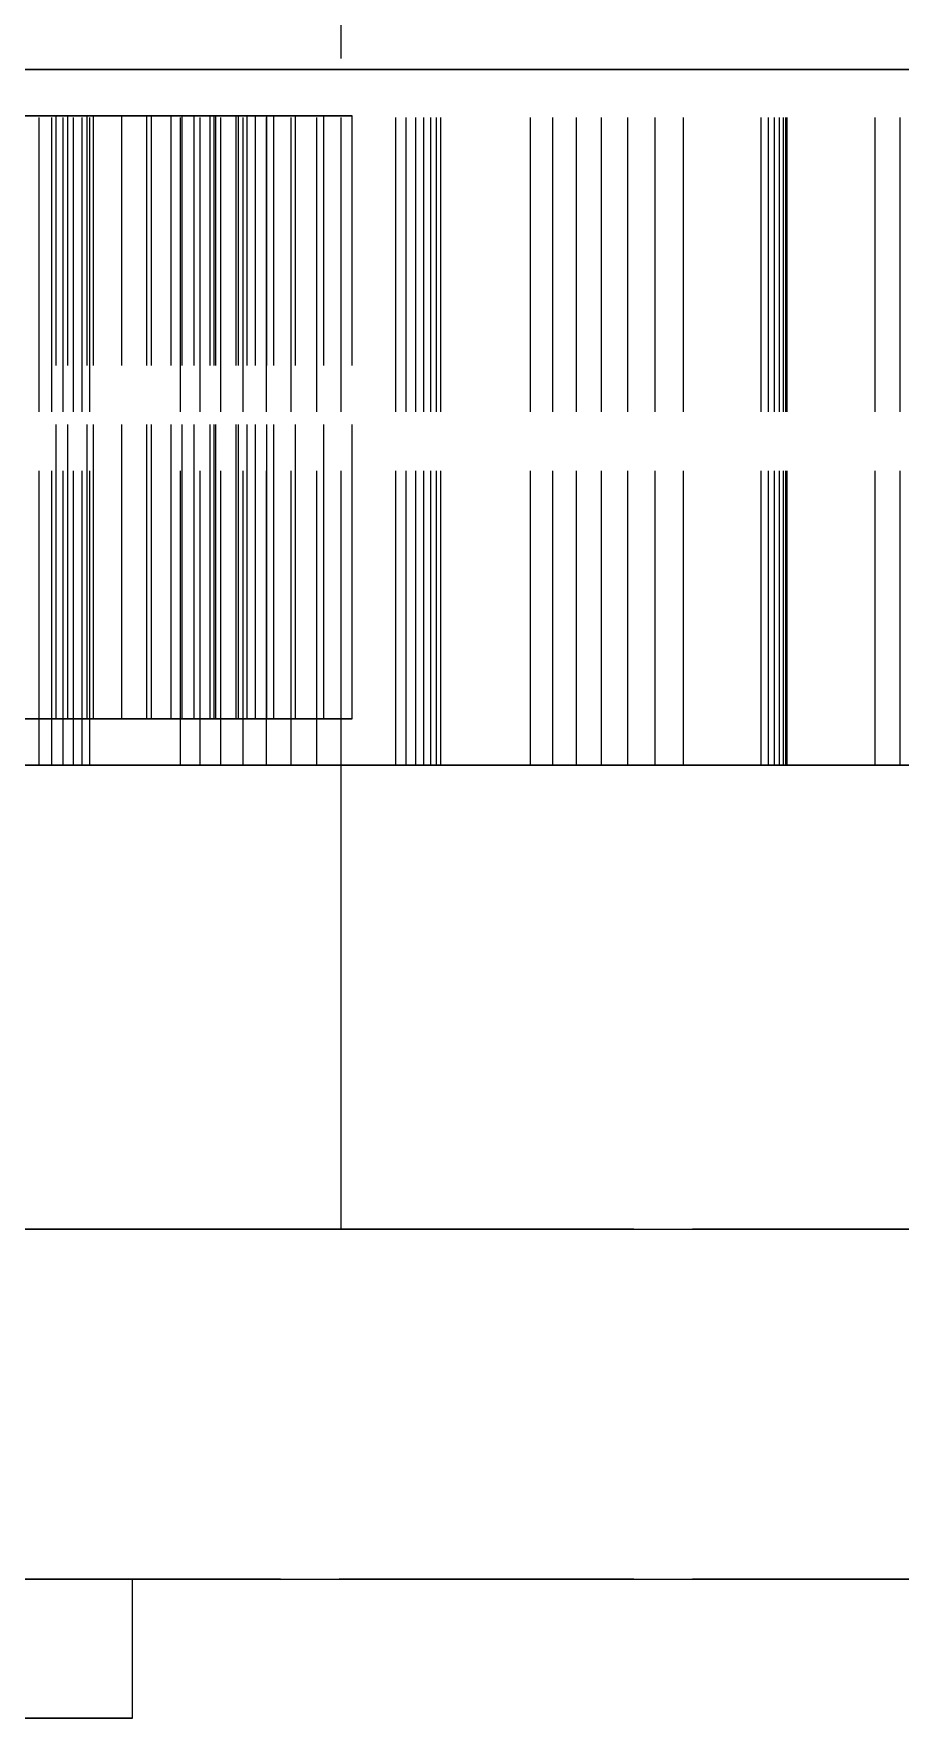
# Model space of a CAD drawing. Header units: millimetres. Extents: x -13 to 272, y -50 to 160.
# Drawn here: x 27.87 to 31.61, y 98.4 to 105.66 of the extents above; entities that cross this region are included whole.
import ezdxf

# ---------------------------------------------------------------- set-up
doc = ezdxf.new("R2010")
doc.units = ezdxf.units.MM
doc.linetypes.add('DASHED', pattern=[1.524, 1.27, -0.254])
doc.layers.add('HIDDEN', color=8, linetype='DASHED')
doc.layers.add('VISIBLE', color=7, linetype='CONTINUOUS')

msp = doc.modelspace()

# ---------------------------------------------------------------- linework, layer by layer
at = {"layer": 'HIDDEN'}
for points in [[(29.2, 102.51), (29.2, 138.71)], [(13.91468, 105.51), (14.69643, 105.51), (15.47817, 105.51), (16.25992, 105.51), (17.04167, 105.51), (17.82341, 105.51), (18.60516, 105.51), (19.3869, 105.51), (20.16865, 105.51), (20.9504, 105.51), (21.73214, 105.51), (22.51389, 105.51), (23.29563, 105.51), (24.07738, 105.51), (24.85913, 105.51), (25.64087, 105.51), (26.42262, 105.51), (27.20437, 105.51), (27.98611, 105.51), (28.76786, 105.51), (29.5496, 105.51), (30.33135, 105.51), (31.1131, 105.51), (31.89484, 105.51)], [(31.72619, 105.51), (30.96429, 105.51), (30.20238, 105.51), (29.44048, 105.51), (28.67857, 105.51), (27.91667, 105.51), (27.15476, 105.51), (26.39286, 105.51), (25.63095, 105.51), (24.86905, 105.51), (24.10714, 105.51), (23.34524, 105.51), (22.58333, 105.51), (21.82143, 105.51), (21.05952, 105.51), (20.29762, 105.51)], [(20.29762, 105.51), (21.05952, 105.51), (21.82143, 105.51), (22.58333, 105.51), (23.34524, 105.51), (24.10714, 105.51), (24.86905, 105.51), (25.63095, 105.51), (26.39286, 105.51), (27.15476, 105.51), (27.91667, 105.51), (28.67857, 105.51), (29.44048, 105.51), (30.20238, 105.51), (30.96429, 105.51), (31.72619, 105.51)], [(31.88492, 105.51), (31.18651, 105.51), (30.4881, 105.51), (29.78968, 105.51), (29.09127, 105.51), (28.39286, 105.51), (27.69444, 105.51), (26.99603, 105.51), (26.29762, 105.51), (25.59921, 105.51), (24.90079, 105.51), (24.20238, 105.51), (23.50397, 105.51), (22.80556, 105.51), (22.10714, 105.51), (21.40873, 105.51), (20.71032, 105.51)], [(20.71032, 105.51), (21.40873, 105.51), (22.10714, 105.51), (22.80556, 105.51), (23.50397, 105.51), (24.20238, 105.51), (24.90079, 105.51), (25.59921, 105.51), (26.29762, 105.51), (26.99603, 105.51), (27.69444, 105.51), (28.39286, 105.51), (29.09127, 105.51), (29.78968, 105.51), (30.4881, 105.51), (31.18651, 105.51), (31.88492, 105.51)], [(27.8984, 105.51), (27.83926, 105.51)], [(27.83926, 105.51), (27.8984, 105.51)], [(27.9526, 105.51), (27.8984, 105.51)], [(27.8984, 105.51), (27.9526, 105.51)], [(27.8984, 102.51), (27.8984, 105.51)], [(27.8984, 102.51), (27.8984, 105.51)], [(28.00168, 105.51), (27.9526, 105.51)], [(27.9526, 105.51), (28.00168, 105.51)], [(27.9526, 102.51), (27.9526, 105.51)], [(27.9526, 102.51), (27.9526, 105.51)], [(28.04543, 105.51), (28.00168, 105.51)], [(28.00168, 105.51), (28.04543, 105.51)], [(28.00168, 102.51), (28.00168, 105.51)], [(28.00168, 102.51), (28.00168, 105.51)], [(28.08358, 105.51), (28.04543, 105.51)], [(28.04543, 105.51), (28.08358, 105.51)], [(28.04543, 102.51), (28.04543, 105.51)], [(28.04543, 102.51), (28.04543, 105.51)], [(28.11575, 105.51), (28.08358, 105.51)], [(28.08358, 105.51), (28.11575, 105.51)], [(28.08358, 102.51), (28.08358, 105.51)], [(28.08358, 102.51), (28.08358, 105.51)], [(28.50762, 105.51), (28.11575, 105.51)], [(28.11575, 105.51), (28.50762, 105.51)], [(28.11575, 102.51), (28.11575, 105.51)], [(28.11575, 102.51), (28.11575, 105.51)], [(28.59182, 105.51), (28.50762, 105.51)], [(28.50762, 105.51), (28.59182, 105.51)], [(28.50762, 102.51), (28.50762, 105.51)], [(28.50762, 102.51), (28.50762, 105.51)], [(28.68192, 105.51), (28.59182, 105.51)], [(28.59182, 105.51), (28.68192, 105.51)], [(28.59182, 102.51), (28.59182, 105.51)], [(28.59182, 102.51), (28.59182, 105.51)], [(28.77756, 105.51), (28.68192, 105.51)], [(28.68192, 105.51), (28.77756, 105.51)], [(28.68192, 102.51), (28.68192, 105.51)], [(28.68192, 102.51), (28.68192, 105.51)], [(28.87844, 105.51), (28.77756, 105.51)], [(28.77756, 105.51), (28.87844, 105.51)], [(28.77756, 102.51), (28.77756, 105.51)], [(28.77756, 102.51), (28.77756, 105.51)], [(28.98435, 105.51), (28.87844, 105.51)], [(28.87844, 105.51), (28.98435, 105.51)], [(28.87844, 102.51), (28.87844, 105.51)], [(28.87844, 102.51), (28.87844, 105.51)], [(29.09507, 105.51), (28.98435, 105.51)], [(28.98435, 105.51), (29.09507, 105.51)], [(28.98435, 102.51), (28.98435, 105.51)], [(28.98435, 102.51), (28.98435, 105.51)], [(29.43593, 105.51), (29.09507, 105.51)], [(29.09507, 105.51), (29.43593, 105.51)], [(29.09507, 102.51), (29.09507, 105.51)], [(29.09507, 102.51), (29.09507, 105.51)], [(29.48128, 105.51), (29.43593, 105.51)], [(29.43593, 105.51), (29.48128, 105.51)], [(29.43593, 102.51), (29.43593, 105.51)], [(29.43593, 102.51), (29.43593, 105.51)], [(29.52174, 105.51), (29.48128, 105.51)], [(29.48128, 105.51), (29.52174, 105.51)], [(29.48128, 102.51), (29.48128, 105.51)], [(29.48128, 102.51), (29.48128, 105.51)], [(29.55711, 105.51), (29.52174, 105.51)], [(29.52174, 105.51), (29.55711, 105.51)], [(29.52174, 102.51), (29.52174, 105.51)], [(29.52174, 102.51), (29.52174, 105.51)], [(29.5872, 105.51), (29.55711, 105.51)], [(29.55711, 105.51), (29.5872, 105.51)], [(29.55711, 102.51), (29.55711, 105.51)], [(29.55711, 102.51), (29.55711, 105.51)], [(29.61172, 105.51), (29.5872, 105.51)], [(29.5872, 105.51), (29.61172, 105.51)], [(29.5872, 102.51), (29.5872, 105.51)], [(29.5872, 102.51), (29.5872, 105.51)], [(29.63033, 105.51), (29.61172, 105.51)], [(29.61172, 105.51), (29.63033, 105.51)], [(29.61172, 102.51), (29.61172, 105.51)], [(29.61172, 102.51), (29.61172, 105.51)], [(30.01741, 105.51), (29.63033, 105.51)], [(29.63033, 105.51), (30.01741, 105.51)], [(29.63033, 102.51), (29.63033, 105.51)], [(29.63033, 102.51), (29.63033, 105.51)], [(30.11374, 105.51), (30.01741, 105.51)], [(30.01741, 105.51), (30.11374, 105.51)], [(30.01741, 102.51), (30.01741, 105.51)], [(30.01741, 102.51), (30.01741, 105.51)], [(30.21589, 105.51), (30.11374, 105.51)], [(30.11374, 105.51), (30.21589, 105.51)], [(30.11374, 102.51), (30.11374, 105.51)], [(30.11374, 102.51), (30.11374, 105.51)], [(30.32349, 105.51), (30.21589, 105.51)], [(30.21589, 105.51), (30.32349, 105.51)], [(30.21589, 102.51), (30.21589, 105.51)], [(30.21589, 102.51), (30.21589, 105.51)], [(30.43625, 105.51), (30.32349, 105.51)], [(30.32349, 105.51), (30.43625, 105.51)], [(30.32349, 102.51), (30.32349, 105.51)], [(30.32349, 102.51), (30.32349, 105.51)], [(30.55394, 105.51), (30.43625, 105.51)], [(30.43625, 105.51), (30.55394, 105.51)], [(30.43625, 102.51), (30.43625, 105.51)], [(30.43625, 102.51), (30.43625, 105.51)], [(30.67637, 105.51), (30.55394, 105.51)], [(30.55394, 105.51), (30.67637, 105.51)], [(30.55394, 102.51), (30.55394, 105.51)], [(30.55394, 102.51), (30.55394, 105.51)], [(31.0122, 105.51), (30.67637, 105.51)], [(30.67637, 105.51), (31.0122, 105.51)], [(30.67637, 102.51), (30.67637, 105.51)], [(30.67637, 102.51), (30.67637, 105.51)], [(31.04356, 105.51), (31.0122, 105.51)], [(31.0122, 105.51), (31.04356, 105.51)], [(31.0122, 102.51), (31.0122, 105.51)], [(31.0122, 102.51), (31.0122, 105.51)], [(31.07006, 105.51), (31.04356, 105.51)], [(31.04356, 105.51), (31.07006, 105.51)], [(31.04356, 102.51), (31.04356, 105.51)], [(31.04356, 102.51), (31.04356, 105.51)], [(31.09156, 105.51), (31.07006, 105.51)], [(31.07006, 105.51), (31.09156, 105.51)], [(31.07006, 102.51), (31.07006, 105.51)], [(31.07006, 102.51), (31.07006, 105.51)], [(31.10783, 105.51), (31.09156, 105.51)], [(31.09156, 105.51), (31.10783, 105.51)], [(31.09156, 102.51), (31.09156, 105.51)], [(31.09156, 102.51), (31.09156, 105.51)], [(31.11862, 105.51), (31.10783, 105.51)], [(31.10783, 105.51), (31.11862, 105.51)], [(31.10783, 102.51), (31.10783, 105.51)], [(31.10783, 102.51), (31.10783, 105.51)], [(31.12358, 105.51), (31.11862, 105.51)], [(31.11862, 105.51), (31.12358, 105.51)], [(31.11862, 102.51), (31.11862, 105.51)], [(31.11862, 102.51), (31.11862, 105.51)], [(31.50398, 105.51), (31.12358, 105.51)], [(31.12358, 105.51), (31.50398, 105.51)], [(31.12358, 102.51), (31.12358, 105.51)], [(31.12358, 102.51), (31.12358, 105.51)], [(31.61197, 105.51), (31.50398, 105.51)], [(31.50398, 105.51), (31.61197, 105.51)], [(31.50398, 102.51), (31.50398, 105.51)], [(31.50398, 102.51), (31.50398, 105.51)], [(31.72567, 105.51), (31.61197, 105.51)], [(31.61197, 105.51), (31.72567, 105.51)], [(31.61197, 102.51), (31.61197, 105.51)], [(31.61197, 102.51), (31.61197, 105.51)], [(27.67239, 105.31), (28.02115, 105.31)], [(28.02115, 105.31), (27.67239, 105.31)], [(27.97095, 102.71), (27.97095, 105.31)], [(27.97095, 105.31), (28.10434, 105.31)], [(28.3627, 105.31), (27.97095, 105.31)], [(28.10434, 105.31), (27.97095, 105.31)], [(27.97095, 105.31), (28.3627, 105.31)], [(27.97095, 102.71), (27.97095, 105.31)], [(28.02115, 105.31), (28.13259, 105.31)], [(28.13259, 105.31), (28.02115, 105.31)], [(28.02115, 102.71), (28.02115, 105.31)], [(28.02115, 102.71), (28.02115, 105.31)], [(28.10434, 102.71), (28.10434, 105.31)], [(28.10434, 105.31), (28.51529, 105.31)], [(28.51529, 105.31), (28.10434, 105.31)], [(28.10434, 102.71), (28.10434, 105.31)], [(28.13259, 105.31), (28.25396, 105.31)], [(28.25396, 105.31), (28.13259, 105.31)], [(28.13259, 102.71), (28.13259, 105.31)], [(28.13259, 102.71), (28.13259, 105.31)], [(28.25396, 105.31), (28.38192, 105.31)], [(28.38192, 105.31), (28.25396, 105.31)], [(28.25396, 102.71), (28.25396, 105.31)], [(28.25396, 102.71), (28.25396, 105.31)], [(28.46781, 105.31), (28.3627, 105.31)], [(28.3627, 105.31), (28.46781, 105.31)], [(28.3627, 102.71), (28.3627, 105.31)], [(28.3627, 102.71), (28.3627, 105.31)], [(28.38192, 105.31), (28.51518, 105.31)], [(28.51518, 105.31), (28.38192, 105.31)], [(28.38192, 102.71), (28.38192, 105.31)], [(28.38192, 102.71), (28.38192, 105.31)], [(28.56638, 105.31), (28.46781, 105.31)], [(28.46781, 105.31), (28.56638, 105.31)], [(28.46781, 102.71), (28.46781, 105.31)], [(28.46781, 102.71), (28.46781, 105.31)], [(28.51518, 105.31), (28.65284, 105.31)], [(28.65284, 105.31), (28.51518, 105.31)], [(28.51518, 102.71), (28.51518, 105.31)], [(28.51518, 102.71), (28.51518, 105.31)], [(28.51529, 102.71), (28.51529, 105.31)], [(28.51529, 105.31), (28.63547, 105.31)], [(28.63547, 105.31), (28.51529, 105.31)], [(28.51529, 102.71), (28.51529, 105.31)], [(28.65978, 105.31), (28.56638, 105.31)], [(28.56638, 105.31), (28.65978, 105.31)], [(28.56638, 102.71), (28.56638, 105.31)], [(28.56638, 102.71), (28.56638, 105.31)], [(28.63547, 102.71), (28.63547, 105.31)], [(28.63547, 105.31), (28.75752, 105.31)], [(28.75752, 105.31), (28.63547, 105.31)], [(28.63547, 102.71), (28.63547, 105.31)], [(28.65284, 105.31), (28.79422, 105.31)], [(28.79422, 105.31), (28.65284, 105.31)], [(28.65284, 102.71), (28.65284, 105.31)], [(28.65284, 102.71), (28.65284, 105.31)], [(28.74819, 105.31), (28.65978, 105.31)], [(28.65978, 105.31), (28.74819, 105.31)], [(28.65978, 102.71), (28.65978, 105.31)], [(28.65978, 102.71), (28.65978, 105.31)], [(28.83151, 105.31), (28.74819, 105.31)], [(28.74819, 105.31), (28.83151, 105.31)], [(28.74819, 102.71), (28.74819, 105.31)], [(28.74819, 102.71), (28.74819, 105.31)], [(28.75752, 105.31), (28.88037, 105.31)], [(28.88037, 105.31), (28.75752, 105.31)], [(28.75752, 102.71), (28.75752, 105.31)], [(28.75752, 102.71), (28.75752, 105.31)], [(28.79422, 105.31), (28.90955, 105.31)], [(28.90955, 105.31), (28.79422, 105.31)], [(28.79422, 102.71), (28.79422, 105.31)], [(28.79422, 102.71), (28.79422, 105.31)], [(28.90955, 105.31), (28.83151, 105.31)], [(28.83151, 105.31), (28.90955, 105.31)], [(28.83151, 102.71), (28.83151, 105.31)], [(28.83151, 102.71), (28.83151, 105.31)], [(28.88037, 105.31), (29.00338, 105.31)], [(29.00338, 105.31), (28.88037, 105.31)], [(28.88037, 102.71), (28.88037, 105.31)], [(28.88037, 102.71), (28.88037, 105.31)], [(28.90955, 102.71), (28.90955, 105.31)], [(28.90955, 102.71), (28.90955, 105.31)], [(29.00338, 105.31), (29.12602, 105.31)], [(29.12602, 105.31), (29.00338, 105.31)], [(29.00338, 102.71), (29.00338, 105.31)], [(29.00338, 102.71), (29.00338, 105.31)], [(29.12602, 105.31), (29.24779, 105.31)], [(29.24779, 105.31), (29.12602, 105.31)], [(29.12602, 102.71), (29.12602, 105.31)], [(29.12602, 102.71), (29.12602, 105.31)], [(29.24779, 102.71), (29.24779, 105.31)], [(29.24779, 102.71), (29.24779, 105.31)], [(27.67239, 102.71), (28.02115, 102.71)], [(28.02115, 102.71), (27.67239, 102.71)], [(27.97095, 102.71), (28.10434, 102.71)], [(28.3627, 102.71), (27.97095, 102.71)], [(28.10434, 102.71), (27.97095, 102.71)], [(27.97095, 102.71), (28.3627, 102.71)], [(28.02115, 102.71), (28.13259, 102.71)], [(28.13259, 102.71), (28.02115, 102.71)], [(28.10434, 102.71), (28.51529, 102.71)], [(28.51529, 102.71), (28.10434, 102.71)], [(28.13259, 102.71), (28.25396, 102.71)], [(28.25396, 102.71), (28.13259, 102.71)], [(28.25396, 102.71), (28.38192, 102.71)], [(28.38192, 102.71), (28.25396, 102.71)], [(28.46781, 102.71), (28.3627, 102.71)], [(28.3627, 102.71), (28.46781, 102.71)], [(28.38192, 102.71), (28.51518, 102.71)], [(28.51518, 102.71), (28.38192, 102.71)], [(28.56638, 102.71), (28.46781, 102.71)], [(28.46781, 102.71), (28.56638, 102.71)], [(28.51518, 102.71), (28.65284, 102.71)], [(28.65284, 102.71), (28.51518, 102.71)], [(28.51529, 102.71), (28.63547, 102.71)], [(28.63547, 102.71), (28.51529, 102.71)], [(28.65978, 102.71), (28.56638, 102.71)], [(28.56638, 102.71), (28.65978, 102.71)], [(28.63547, 102.71), (28.75752, 102.71)], [(28.75752, 102.71), (28.63547, 102.71)], [(28.65284, 102.71), (28.79422, 102.71)], [(28.79422, 102.71), (28.65284, 102.71)], [(28.74819, 102.71), (28.65978, 102.71)], [(28.65978, 102.71), (28.74819, 102.71)], [(28.83151, 102.71), (28.74819, 102.71)], [(28.74819, 102.71), (28.83151, 102.71)], [(28.75752, 102.71), (28.88037, 102.71)], [(28.88037, 102.71), (28.75752, 102.71)], [(28.79422, 102.71), (28.90955, 102.71)], [(28.90955, 102.71), (28.79422, 102.71)], [(28.90955, 102.71), (28.83151, 102.71)], [(28.83151, 102.71), (28.90955, 102.71)], [(28.88037, 102.71), (29.00338, 102.71)], [(29.00338, 102.71), (28.88037, 102.71)], [(29.00338, 102.71), (29.12602, 102.71)], [(29.12602, 102.71), (29.00338, 102.71)], [(29.12602, 102.71), (29.24779, 102.71)], [(29.24779, 102.71), (29.12602, 102.71)], [(13.91468, 102.51), (14.69643, 102.51), (15.47817, 102.51), (16.25992, 102.51), (17.04167, 102.51), (17.82341, 102.51), (18.60516, 102.51), (19.3869, 102.51), (20.16865, 102.51), (20.9504, 102.51), (21.73214, 102.51), (22.51389, 102.51), (23.29563, 102.51), (24.07738, 102.51), (24.85913, 102.51), (25.64087, 102.51), (26.42262, 102.51), (27.20437, 102.51), (27.98611, 102.51), (28.76786, 102.51), (29.5496, 102.51), (30.33135, 102.51), (31.1131, 102.51), (31.89484, 102.51)], [(27.8984, 102.51), (27.83926, 102.51)], [(27.83926, 102.51), (27.8984, 102.51)], [(27.9526, 102.51), (27.8984, 102.51)], [(27.8984, 102.51), (27.9526, 102.51)], [(28.00168, 102.51), (27.9526, 102.51)], [(27.9526, 102.51), (28.00168, 102.51)], [(28.04543, 102.51), (28.00168, 102.51)], [(28.00168, 102.51), (28.04543, 102.51)], [(28.08358, 102.51), (28.04543, 102.51)], [(28.04543, 102.51), (28.08358, 102.51)], [(28.11575, 102.51), (28.08358, 102.51)], [(28.08358, 102.51), (28.11575, 102.51)], [(28.50762, 102.51), (28.11575, 102.51)], [(28.11575, 102.51), (28.50762, 102.51)], [(28.59182, 102.51), (28.50762, 102.51)], [(28.50762, 102.51), (28.59182, 102.51)], [(28.68192, 102.51), (28.59182, 102.51)], [(28.59182, 102.51), (28.68192, 102.51)], [(28.77756, 102.51), (28.68192, 102.51)], [(28.68192, 102.51), (28.77756, 102.51)], [(28.87844, 102.51), (28.77756, 102.51)], [(28.77756, 102.51), (28.87844, 102.51)], [(28.98435, 102.51), (28.87844, 102.51)], [(28.87844, 102.51), (28.98435, 102.51)], [(29.09507, 102.51), (28.98435, 102.51)], [(28.98435, 102.51), (29.09507, 102.51)], [(29.43593, 102.51), (29.09507, 102.51)], [(29.09507, 102.51), (29.43593, 102.51)], [(29.48128, 102.51), (29.43593, 102.51)], [(29.43593, 102.51), (29.48128, 102.51)], [(29.52174, 102.51), (29.48128, 102.51)], [(29.48128, 102.51), (29.52174, 102.51)], [(29.55711, 102.51), (29.52174, 102.51)], [(29.52174, 102.51), (29.55711, 102.51)], [(29.5872, 102.51), (29.55711, 102.51)], [(29.55711, 102.51), (29.5872, 102.51)], [(29.61172, 102.51), (29.5872, 102.51)], [(29.5872, 102.51), (29.61172, 102.51)], [(29.63033, 102.51), (29.61172, 102.51)], [(29.61172, 102.51), (29.63033, 102.51)], [(30.01741, 102.51), (29.63033, 102.51)], [(29.63033, 102.51), (30.01741, 102.51)], [(30.11374, 102.51), (30.01741, 102.51)], [(30.01741, 102.51), (30.11374, 102.51)], [(30.21589, 102.51), (30.11374, 102.51)], [(30.11374, 102.51), (30.21589, 102.51)], [(30.32349, 102.51), (30.21589, 102.51)], [(30.21589, 102.51), (30.32349, 102.51)], [(30.43625, 102.51), (30.32349, 102.51)], [(30.32349, 102.51), (30.43625, 102.51)], [(30.55394, 102.51), (30.43625, 102.51)], [(30.43625, 102.51), (30.55394, 102.51)], [(30.67637, 102.51), (30.55394, 102.51)], [(30.55394, 102.51), (30.67637, 102.51)], [(31.0122, 102.51), (30.67637, 102.51)], [(30.67637, 102.51), (31.0122, 102.51)], [(31.04356, 102.51), (31.0122, 102.51)], [(31.0122, 102.51), (31.04356, 102.51)], [(31.07006, 102.51), (31.04356, 102.51)], [(31.04356, 102.51), (31.07006, 102.51)], [(31.09156, 102.51), (31.07006, 102.51)], [(31.07006, 102.51), (31.09156, 102.51)], [(31.10783, 102.51), (31.09156, 102.51)], [(31.09156, 102.51), (31.10783, 102.51)], [(31.11862, 102.51), (31.10783, 102.51)], [(31.10783, 102.51), (31.11862, 102.51)], [(31.12358, 102.51), (31.11862, 102.51)], [(31.11862, 102.51), (31.12358, 102.51)], [(31.50398, 102.51), (31.12358, 102.51)], [(31.12358, 102.51), (31.50398, 102.51)], [(31.61197, 102.51), (31.50398, 102.51)], [(31.50398, 102.51), (31.61197, 102.51)], [(31.72567, 102.51), (31.61197, 102.51)], [(31.61197, 102.51), (31.72567, 102.51)], [(48.75, 100.51), (1.75, 100.51)], [(29.2, 100.51), (29.0746, 100.51), (28.94921, 100.51), (28.82381, 100.51), (28.69841, 100.51), (28.57302, 100.51), (28.44762, 100.51), (28.32222, 100.51), (28.19683, 100.51), (28.07143, 100.51), (27.94603, 100.51), (27.82063, 100.51)], [(27.82063, 100.51), (27.94603, 100.51), (28.07143, 100.51), (28.19683, 100.51), (28.32222, 100.51), (28.44762, 100.51), (28.57302, 100.51), (28.69841, 100.51), (28.82381, 100.51), (28.94921, 100.51), (29.0746, 100.51), (29.2, 100.51)], [(48.75, 99), (1.75, 99)], [(16.5, 99), (34, 99)], [(16.5, 99), (34, 99)], [(28.3, 99), (28.20317, 99), (28.10635, 99), (28.00952, 99), (27.9127, 99), (27.81587, 99)], [(27.81587, 99), (27.9127, 99), (28.00952, 99), (28.10635, 99), (28.20317, 99), (28.3, 99)], [(28.3, 98.4), (28.3, 99)], [(28.3, 98.4), (28.20317, 98.4), (28.10635, 98.4), (28.00952, 98.4), (27.9127, 98.4), (27.81587, 98.4)], [(27.81587, 98.4), (27.9127, 98.4), (28.00952, 98.4), (28.10635, 98.4), (28.20317, 98.4), (28.3, 98.4)]]:
    msp.add_lwpolyline(points, dxfattribs=at)
at = {"layer": 'VISIBLE'}
for points in [[(31.89484, 105.51), (31.1131, 105.51), (30.33135, 105.51), (29.5496, 105.51), (28.76786, 105.51), (27.98611, 105.51), (27.20437, 105.51), (26.42262, 105.51), (25.64087, 105.51), (24.85913, 105.51), (24.07738, 105.51), (23.29563, 105.51), (22.51389, 105.51), (21.73214, 105.51), (20.9504, 105.51), (20.16865, 105.51), (19.3869, 105.51), (18.60516, 105.51), (17.82341, 105.51), (17.04167, 105.51), (16.25992, 105.51), (15.47817, 105.51), (14.69643, 105.51), (13.91468, 105.51)], [(31.89484, 102.51), (31.1131, 102.51), (30.33135, 102.51), (29.5496, 102.51), (28.76786, 102.51), (27.98611, 102.51), (27.20437, 102.51), (26.42262, 102.51), (25.64087, 102.51), (24.85913, 102.51), (24.07738, 102.51), (23.29563, 102.51), (22.51389, 102.51), (21.73214, 102.51), (20.9504, 102.51), (20.16865, 102.51), (19.3869, 102.51), (18.60516, 102.51), (17.82341, 102.51), (17.04167, 102.51), (16.25992, 102.51), (15.47817, 102.51), (14.69643, 102.51), (13.91468, 102.51)], [(29.2, 100.51), (29.2, 102.51)], [(1.75, 100.51), (48.75, 100.51)], [(1.75, 99), (48.75, 99)]]:
    msp.add_lwpolyline(points, dxfattribs=at)

doc.saveas('drawing.dxf')
